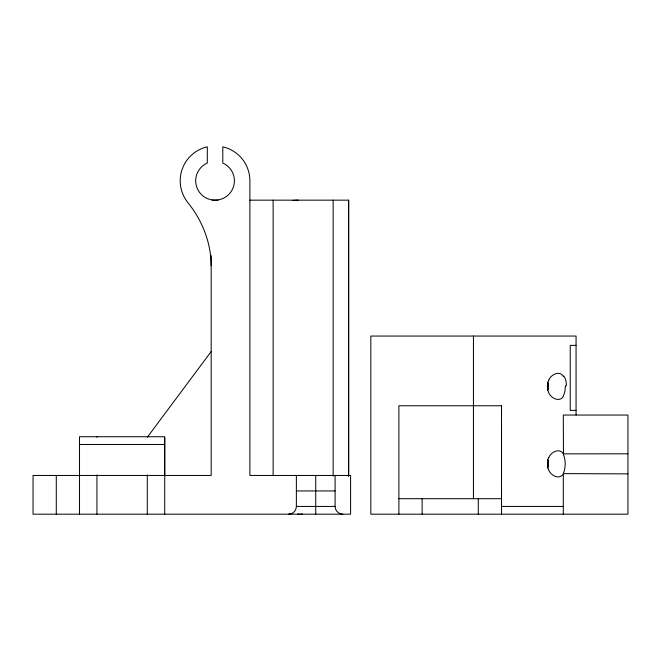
<?xml version="1.0" encoding="UTF-8"?>
<svg xmlns="http://www.w3.org/2000/svg" width="661" height="661" viewBox="0 0 661 661"><rect width="100%" height="100%" fill="white"/><g stroke="black" fill="none" stroke-linecap="round" stroke-linejoin="round"><path stroke-width="0.99" d="M164.713 475.457L164.713 438.127M348.644 200.159L348.644 476.085L348.644 200.159L249.899 200.159M398.897 498.691L501.517 498.691L501.517 405.755L398.897 405.755L398.897 514.184M501.517 497.122L501.517 496.684M576.062 415.05L576.062 336.052L370.829 336.052L370.829 514.184L627.95 514.184L627.95 415.05L563.296 415.05L563.469 454.074M501.517 497.667L501.517 514.184M547.696 383.074L547.696 389.709M547.746 460.345L547.655 466.98M548.795 380.116C550.844 374.498 559.867 369.995 563.469 376.63M548.795 457.561C550.836 452.083 559.578 447.48 563.329 453.851L627.95 453.801M563.461 396.17C559.941 402.846 550.266 398.129 548.506 392.056A10.493 6.965 88.7 0 1 548.77 380.083M563.461 473.623L627.95 473.879M211.181 351.545L147.287 437.276M212.148 200.159L218.047 200.159M576.037 345.356L570.228 345.356L570.228 410.39L576.037 410.39M79.518 444.481L164.713 444.481M296.368 490.949L335.094 490.949M290.782 513.878A7.742 7.734 -90 0 1 288.65 514.184A7.742 7.742 0 0 0 296.368 506.433L335.094 506.433A7.742 7.742 0 0 0 342.836 514.184M501.517 506.433L563.296 506.433M548.506 469.508C550.332 475.242 559.346 480.431 563.321 473.846L563.296 514.184M565.692 385.619L565.709 386.396M211.14 265.813C211.173 242.851 202.233 220.402 187.898 202.646A34.851 34.851 0 0 1 207.306 146.816L207.306 163.052A19.359 19.359 0 0 0 199.762 192.681A19.359 19.359 0 0 0 230.334 192.681A19.359 19.359 0 0 0 222.798 163.052L222.798 146.816A34.851 34.851 0 0 1 249.899 180.8L249.899 475.457L350.586 475.457L350.586 514.184L33.05 514.184L33.05 475.457L211.181 475.457L211.181 255.633M501.517 405.755L501.517 413.183M501.517 428.419L501.517 469.897M501.517 472.425L501.517 480.828M501.517 492.115L501.517 496.204M478.283 498.691L478.283 514.184M473.441 336.052L473.441 498.691M422.131 498.691L422.131 514.184M335.094 475.457L335.094 506.433M333.161 200.159L333.161 476.085M315.735 475.457L315.735 514.184M296.368 475.457L296.368 506.433M273.133 200.159L273.133 475.457M164.713 514.184L164.713 436.731L79.518 436.731L79.518 514.184M147.287 474.912L147.287 514.184M96.944 436.731L96.944 437.276M96.944 474.912L96.944 514.184M56.284 475.457L56.284 514.184M547.49 382.19A11.543 5.899 90 0 1 547.49 390.593M547.49 459.643A11.543 5.899 -90 0 1 547.49 468.046M547.919 460.122A11.543 6.288 89.3 0 1 548.093 466.864M547.919 382.678A11.543 6.288 89.3 0 1 548.093 389.42M565.329 386.379A12.385 5.412 90 0 1 563.337 395.782M563.709 375.96A12.377 6.412 -86.2 0 1 566.378 385.503M563.337 454.421A12.551 5.437 90 0 1 563.337 473.259M548.564 469.45A10.493 6.965 88.7 0 1 548.77 457.536M292.41 200.539A46.468 46.468 0 0 1 298.309 200.159M302.374 513.878A7.742 7.742 0 0 1 300.243 514.184M299.078 513.878A7.742 5.164 -90 0 1 297.665 514.184"/></g></svg>
